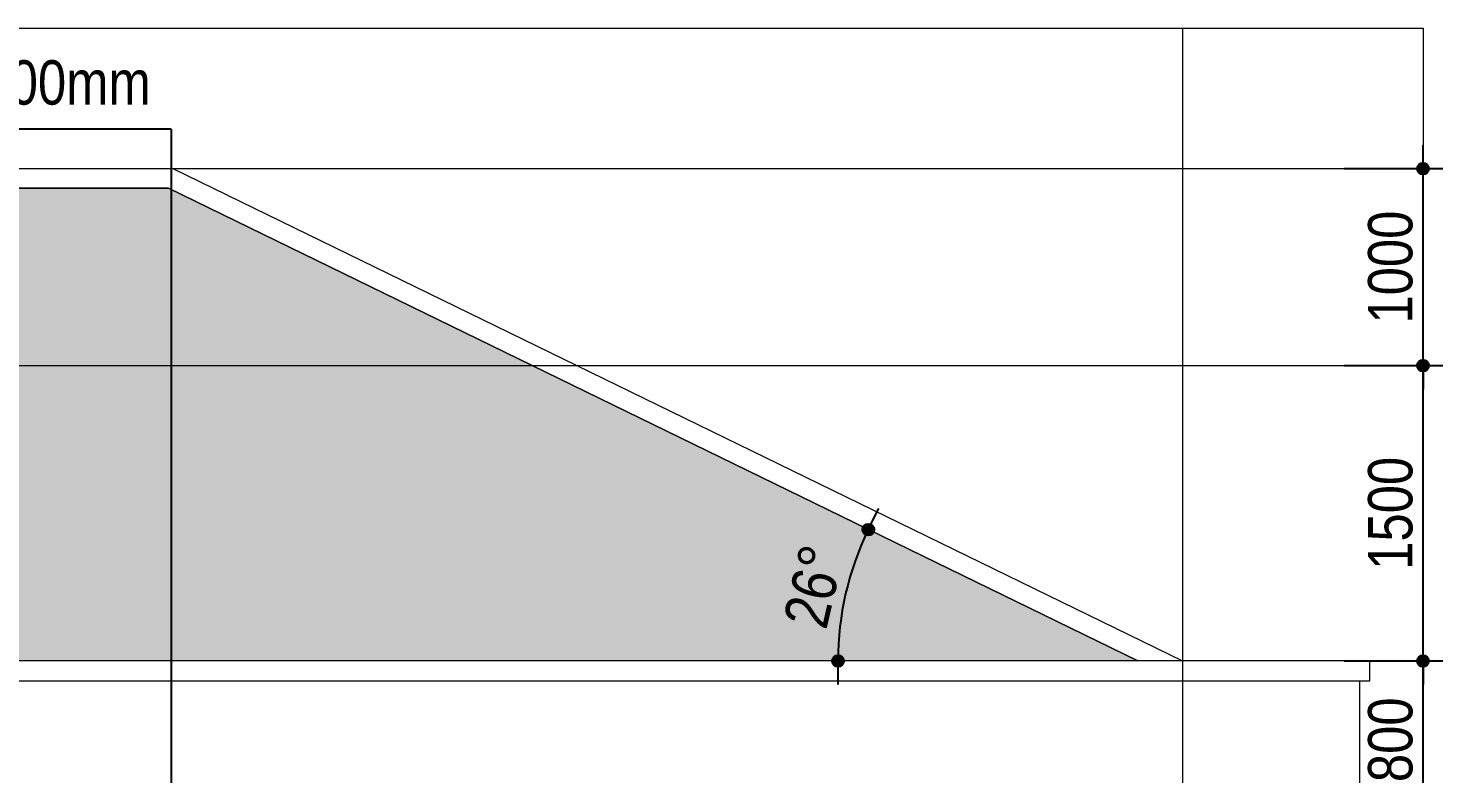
# Model space of a CAD drawing. Extents: x -79995 to 347433, y -157641 to 104789.
# Drawn here: x 14038 to 21219, y -51377 to -47592 of the extents above; entities that cross this region are included whole.
import ezdxf

# ---------------------------------------------------------------- set-up
doc = ezdxf.new("R2010")
doc.units = 0
doc.linetypes.add('ACAD_ISO10W100', pattern=[18, 12, -3, 0, -3])
doc.layers.get('DEFPOINTS').update_dxf_attribs({"linetype": 'CONTINUOUS'})
for name, color, linetype in [('DIM', 1, 'CONTINUOUS'), ('HATCHNGOI', 22, 'CONTINUOUS'), ('TEXT', 7, 'CONTINUOUS')]:
    doc.layers.add(name, color=color, linetype=linetype)
doc.layers.add('NET-THAY', color=2, linetype='CONTINUOUS', lineweight=13)
doc.layers.add('TRUC', color=24, linetype='CONTINUOUS', lineweight=0)
doc.styles.add('1', font='', dxfattribs={"height": 250})
doc.styles.add('HEL-CONDENSE', font='')
doc.styles.get('1').set_extended_font_data('VNI-Helve-Condense')
doc.styles.get('HEL-CONDENSE').set_extended_font_data('VNI-Helve-Condense')
doc.dimstyles.new('D100', dxfattribs={"dimtxt": 225, "dimasz": 1.2, "dimexe": 100, "dimexo": 0, "dimgap": 50, "dimtad": 1, "dimdec": 0, "dimzin": 13, "dimdsep": 46, "dimtxsty": 'HEL-CONDENSE', "dimblk": 'D50', "dimcen": 0, "dimclrd": 1, "dimclre": 1, "dimclrt": 7, "dimadec": 0, "dimazin": 0, "dimtfac": 1, "dimtdec": 0, "dimtmove": 0, "dimatfit": 3, "dimldrblk": 'D50', "dimfxl": 1, "dimtolj": 1, "dimtzin": 13, "dimarcsym": 0})

# ---------------------------------------------------------------- blocks, each defined once
blk = doc.blocks.new('D50')
at = {"layer": 'DIM'}
blk.add_hatch(color=256, dxfattribs=at).paths.add_polyline_path([(25, 0, 1), (-25, 0, 1)])
blk.add_line((25, 0), (100, 0), dxfattribs=at)
blk.add_circle((0, 0), 25, dxfattribs=at)
blk = doc.blocks.new('*D871')
at = {"layer": 'DEFPOINTS', "color": 0, "linetype": 'Continuous', "transparency": 16777216}
for p in [(20718.7, -50804.8), (21118.7, -50804.8), (20718.7, -51604.8)]:
    blk.add_point(p, dxfattribs=at)
at = {"layer": 'DIM', "color": 1, "linetype": 'Continuous', "lineweight": -2, "transparency": 16777216}
for p, q in [((20718.7, -50804.8), (21218.7, -50804.8)), ((21118.7, -51603.6), (21118.7, -50806)), ((20718.7, -51604.8), (21218.7, -51604.8))]:
    blk.add_line(p, q, dxfattribs=at)
at = {"layer": 'DIM', "color": 1, "linetype": 'Continuous', "lineweight": -2, "transparency": 16777216, "xscale": 1.199999999999999, "yscale": 1.199999999999999, "zscale": 1.199999999999999}
for p, rotation in [((21118.7, -50804.8), 90), ((21118.7, -51604.8), 270)]:
    blk.add_blockref('D50', p, dxfattribs=dict(at, rotation=rotation))
at = {"layer": 'DIM', "color": 7, "linetype": 'Continuous', "transparency": 16777216, "insert": (20953.8, -51204.8), "char_height": 225, "attachment_point": 5, "rotation": 90, "style": 'HEL-CONDENSE'}
blk.add_mtext('\\A1;800', dxfattribs=at)
blk = doc.blocks.new('*D872')
at = {"layer": 'DEFPOINTS', "color": 0, "linetype": 'Continuous', "transparency": 16777216}
for p in [(20718.7, -49304.8), (21118.7, -49304.8), (20718.7, -50804.8)]:
    blk.add_point(p, dxfattribs=at)
at = {"layer": 'DIM', "color": 1, "linetype": 'Continuous', "lineweight": -2, "transparency": 16777216}
for p, q in [((20718.7, -49304.8), (21218.7, -49304.8)), ((21118.7, -50803.6), (21118.7, -49306)), ((20718.7, -50804.8), (21218.7, -50804.8))]:
    blk.add_line(p, q, dxfattribs=at)
at = {"layer": 'DIM', "color": 1, "linetype": 'Continuous', "lineweight": -2, "transparency": 16777216, "xscale": 1.199999999999999, "yscale": 1.199999999999999, "zscale": 1.199999999999999}
for p, rotation in [((21118.7, -49304.8), 90), ((21118.7, -50804.8), 270)]:
    blk.add_blockref('D50', p, dxfattribs=dict(at, rotation=rotation))
at = {"layer": 'DIM', "color": 7, "linetype": 'Continuous', "transparency": 16777216, "insert": (20953.8, -50054.8), "char_height": 225, "attachment_point": 5, "rotation": 90, "style": 'HEL-CONDENSE'}
blk.add_mtext('\\A1;1500', dxfattribs=at)
blk = doc.blocks.new('*D873')
at = {"layer": 'DEFPOINTS', "color": 0, "linetype": 'Continuous', "transparency": 16777216}
for p in [(20718.7, -48304.8), (21118.7, -48304.8), (20718.7, -49304.8)]:
    blk.add_point(p, dxfattribs=at)
at = {"layer": 'DIM', "color": 1, "linetype": 'Continuous', "lineweight": -2, "transparency": 16777216}
for p, q in [((20718.7, -48304.8), (21218.7, -48304.8)), ((21118.7, -49303.6), (21118.7, -48306)), ((20718.7, -49304.8), (21218.7, -49304.8))]:
    blk.add_line(p, q, dxfattribs=at)
at = {"layer": 'DIM', "color": 1, "linetype": 'Continuous', "lineweight": -2, "transparency": 16777216, "xscale": 1.199999999999999, "yscale": 1.199999999999999, "zscale": 1.199999999999999}
for p, rotation in [((21118.7, -48304.8), 90), ((21118.7, -49304.8), 270)]:
    blk.add_blockref('D50', p, dxfattribs=dict(at, rotation=rotation))
at = {"layer": 'DIM', "color": 7, "linetype": 'Continuous', "transparency": 16777216, "insert": (20953.8, -48804.8), "char_height": 225, "attachment_point": 5, "rotation": 90, "style": 'HEL-CONDENSE'}
blk.add_mtext('\\A1;1000', dxfattribs=at)
blk = doc.blocks.new('*D878')
at = {"layer": 'DEFPOINTS', "color": 0, "linetype": 'Continuous', "transparency": 16777216}
for p in [(14749.6, -48404.8), (18217.9, -50351.5), (8198.5, -50804.8), (19670.3, -50804.8), (20848.5, -50804.8)]:
    blk.add_point(p, dxfattribs=at)
at = {"layer": 'DIM', "color": 1, "linetype": 'Continuous', "lineweight": -2, "transparency": 16777216}
blk.add_arc((19670.3, -50804.8), 1521.5, 154.04519, 179.95481, dxfattribs=at)
at = {"layer": 'DIM', "color": 1, "linetype": 'Continuous', "lineweight": -2, "transparency": 16777216, "xscale": 1.199999999999999, "yscale": 1.199999999999999, "zscale": 1.199999999999999}
for p, rotation in [((18302.8, -50137.8), 64.0225938364756), ((18148.8, -50804.8), 269.9774061635253)]:
    blk.add_blockref('D50', p, dxfattribs=dict(at, rotation=rotation))
at = {"layer": 'DIM', "color": 7, "linetype": 'Continuous', "transparency": 16777216, "insert": (18027.1, -50425.4), "char_height": 225, "attachment_point": 5, "rotation": 77, "style": 'HEL-CONDENSE'}
blk.add_mtext('\\A1;26°', dxfattribs=at)

msp = doc.modelspace()

# ---------------------------------------------------------------- hatches: boundary and pattern name
at = {"layer": 'HATCHNGOI'}
h = msp.add_hatch(dxfattribs=at)
h.set_pattern_fill('AR-RSHKE', color=14, scale=15, angle=180, style=0)
h.set_pattern_definition([(180, (-1056383.75, 259236.73), (-382.5, -180), [90, -75, 105, -45, 135, -60]), (180, (-1056473.75, 259229.23), (-382.5, -180), [75, -285, 60, -90]), (180, (-1056653.75, 259247.98), (-382.5, -180), [45, -465]), (270, (-1056383.75, 259236.73), (127.5, -180), [172.5, -547.5]), (270, (-1056473.75, 259236.73), (127.5, -180), [168.75, -551.25]), (270, (-1056548.75, 259236.73), (127.5, -180), [157.5, -562.5]), (270, (-1056653.75, 259247.98), (127.5, -180), [172.5, -547.5]), (270, (-1056698.75, 259247.98), (127.5, -180), [172.5, -547.5]), (270, (-1056833.75, 259236.73), (127.5, -180), [165, -555])])
h.paths.add_polyline_path([(19670.335, -50804.781), (14749.606, -48404.781), (-7952.701, -48404.781), (-12873.43, -50804.781)])

# ---------------------------------------------------------------- linework, layer by layer
at = {"layer": 'NET-THAY'}
for p, q in [((20848.452, -50804.781), (8198.452, -50804.781)), ((20798.452, -51604.781), (20798.452, -50904.781))]:
    msp.add_line(p, q, dxfattribs=at)
for points in [[(-1401.548, -48304.781), (14772.693, -48304.781), (19898.452, -50804.781)], [(-12878.813, -50804.781), (-8102.228, -48404.781), (14749.606, -48404.781), (19670.335, -50804.781)], [(19670.335, -50804.781), (14749.606, -48404.781), (-7952.701, -48404.781), (-12873.43, -50804.781)], [(20798.452, -50904.781), (20848.452, -50904.781), (20848.452, -50804.781), (20848.452, -50804.781)], [(-14001.548, -50904.781), (20798.452, -50904.781)]]:
    msp.add_lwpolyline(points, dxfattribs=at)
at = {"layer": 'TEXT'}
for points in [[(14764.366, -48104.849), (7208.866, -48104.849), (7208.866, -48104.849)], [(14764.366, -48104.849), (14764.366, -55204.781)]]:
    msp.add_lwpolyline(points, dxfattribs=at)
at = {"layer": 'TRUC', "linetype": 'ACAD_ISO10W100', "ltscale": 0.2}
for points in [[(-14349.781, -47592.126), (21118.657, -47592.126)], [(19898.452, -47592.126), (19898.452, -61954.781)], [(-14349.781, -48304.781), (21118.657, -48304.781)], [(-14349.781, -49304.781), (21118.657, -49304.781)]]:
    msp.add_lwpolyline(points, dxfattribs=at)
msp.add_lwpolyline([(-14349.781, -47592.126), (21118.657, -47592.126), (21118.657, -61954.781), (-14349.781, -61954.781)], close=True, dxfattribs=at)

# ---------------------------------------------------------------- texts
at = {"layer": 'TEXT', "insert": (10983.08, -47754.678), "char_height": 225, "attachment_point": 2, "style": '1'}
msp.add_mtext('TÖÔØNG KEÛ JONTE SAÂU 10 ROÄNG 20 CAÙCH KHOAÛNG 100mm', dxfattribs=at)

# ---------------------------------------------------------------- dimensions: what is measured, and where the dimension line sits
at = {"layer": 'DIM', "linetype": 'Continuous'}
for base, p1, p2, picture, middle in [((21118.657, -48304.781), (20718.662, -49304.781), (20718.662, -48304.781), '*D873', (20953.757, -48804.781)), ((21118.657, -49304.781), (20718.662, -50804.781), (20718.662, -49304.781), '*D872', (20953.757, -50054.781)), ((21118.657, -50804.781), (20718.662, -51604.781), (20718.662, -50804.781), '*D871', (20953.757, -51204.781))]:
    dim = msp.add_linear_dim(base=base, p1=p1, p2=p2, angle=90, dimstyle='D100', dxfattribs=at)
    dim.commit()
    dim.dimension.update_dxf_attribs({"geometry": picture, "text_midpoint": middle})
dim = msp.add_angular_dim_2l(base=(18217.89, -50351.467), line1=((20848.452, -50804.781), (8198.452, -50804.781)), line2=((14749.606, -48404.781), (19670.335, -50804.781)), dimstyle='D100', dxfattribs=at)
dim.commit()
dim.dimension.update_dxf_attribs({"geometry": '*D878', "text_midpoint": (18027.117, -50425.414)})

doc.saveas('drawing.dxf')
